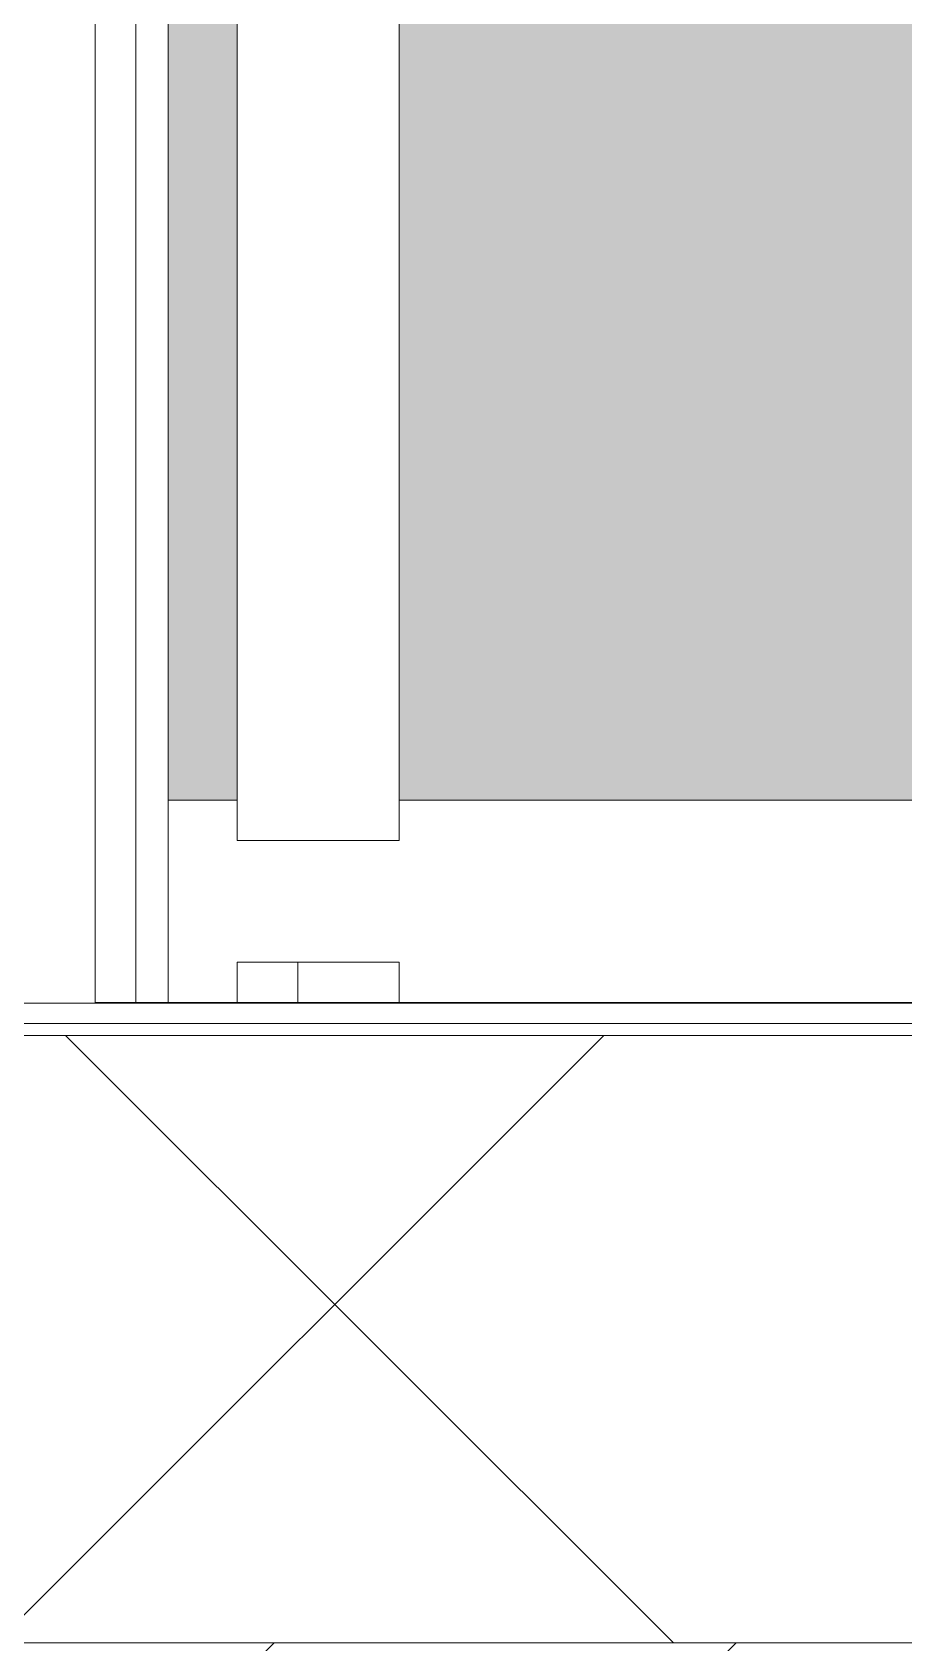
# Model space of a CAD drawing. Header units: millimetres. Extents: x -249154 to 415037, y -45458 to 354837.
# Drawn here: x 3885.3 to 4100.4, y 94386.1 to 94783.8 of the extents above; entities that cross this region are included whole.
import ezdxf

# ---------------------------------------------------------------- set-up
doc = ezdxf.new("R2010")
doc.units = ezdxf.units.MM
for name, color, linetype, lineweight in [('A-GLAZ-CURT', 7, 'Continuous', 9), ('A-GLAZ-CURT-2', 7, 'Continuous', 20), ('A-GLAZ-CWMG', 7, 'Continuous', 9), ('A-GLAZ-CWMG-1', 7, 'Continuous', 20), ('A-WALL', 7, 'Continuous', 5), ('I-WALL', 7, 'Continuous', 5)]:
    doc.layers.add(name, color=color, linetype=linetype, lineweight=lineweight)
doc.layers.add('A-WALL-FNSH-1', color=9, linetype='Continuous', lineweight=5, true_color=0x808080)

# ---------------------------------------------------------------- blocks, each defined once
blk = doc.blocks.new('Системная панель - Стекло - 40мм-23998915-Объем проектирования 1 этажа')
at = {"layer": 'A-GLAZ-CURT-2'}
for p, q in [((268.5, 40), (-268.5, 40)), ((268.5, 0), (268.5, 40)), ((-268.5, 0), (268.5, 0))]:
    blk.add_line(p, q, dxfattribs=at)
blk = doc.blocks.new('Прямоугольный импост - Импост структурный с накладкой - 190мм-23188488-Объем проектирования 1 этажа')
at = {"layer": 'A-GLAZ-CWMG-1'}
for p, q in [((-50, 0), (-50, 17)), ((-50, 17), (0, 17)), ((0, 17), (0, 0)), ((-40, 0), (-50, 0)), ((-40, -40), (-40, 0)), ((0, 0), (-10, 0)), ((-10, 0), (-10, -40)), ((-50, -190), (-50, -40)), ((-50, -40), (-40, -40)), ((-10, -40), (0, -40)), ((0, -40), (0, -190)), ((0, -190), (-50, -190))]:
    blk.add_line(p, q, dxfattribs=at)
blk = doc.blocks.new('Прямоугольный импост - Импост структурный с накладкой - 190мм-23190188-Объем проектирования 1 этажа')
at = {"layer": 'A-GLAZ-CWMG'}
for points in [[(3861.12, 15408.12), (3871.12, 15408.12), (3871.12, 15925.12), (3854.12, 15925.12), (3854.12, 15408.12)], [(4031.12, 15408.12), (4061.12, 15408.12), (4060, 15925.12), (3911.12, 15925.12), (3911.12, 15408.12), (4006.12, 15408.12)]]:
    blk.add_hatch(color=256, dxfattribs=at).paths.add_polyline_path(points)
blk.add_line((3854.12, 15408.12), (3854.12, 15925.12), dxfattribs=at)
blk = doc.blocks.new('Прямоугольный импост - Импост структурный с накладкой - 170мм-23186685-Объем проектирования 1 этажа')
at = {"layer": 'A-GLAZ-CWMG'}
for p, q in [((3836.12, 15358.12), (3836.12, 16073.12)), ((3846.12, 15358.12), (3846.12, 16073.12)), ((3886.12, 15358.12), (3886.12, 15368.12)), ((3846.12, 15358.12), (3836.12, 15358.12)), ((3854.12, 15358.12), (3846.12, 15358.12)), ((3886.12, 15358.12), (3871.12, 15358.12)), ((3911.12, 15358.12), (3886.12, 15358.12))]:
    blk.add_line(p, q, dxfattribs=at)
blk = doc.blocks.new('Прямоугольный импост - Импост структурный с накладкой - 170мм-23186686-Объем проектирования 1 этажа')
at = {"layer": 'A-GLAZ-CWMG'}
blk.add_line((3886.12, 15358.12), (3871.12, 15358.12), dxfattribs=at)
blk = doc.blocks.new('1floor')
at = {"layer": 'A-WALL'}
h = blk.add_hatch(dxfattribs=at)
h.set_pattern_fill('FP_24', color=256, style=0, pattern_type=2)
h.set_pattern_definition([(45, (0, 0), (-141.4214, 141.4214), []), (135, (0, 0), (-141.4214, -141.4214), [])])
h.paths.add_polyline_path([(3910, 15200), (4060, 15200), (4060, 15350), (-110, 15350), (-110, 15200), (3886.12, 15200)])
at = {"layer": 'I-WALL'}
h = blk.add_hatch(dxfattribs=at)
h.set_pattern_fill('FP_1', color=256, style=0, pattern_type=2)
h.set_pattern_definition([(45, (0, 0), (-114.0493, 114.0493), []), (45, (114.05, 0), (-114.0493, 114.0493), [201.612, -40.322, 6.706, -33.617])])
h.paths.add_polyline_path([(4060, 14980), (4060, 15200), (390, 15200), (390, 14980), (4059.3, 14980)])
at = {"layer": 'A-WALL'}
for p, q in [((4060, 15353), (-263, 15353)), ((4060, 15350), (-260, 15350)), ((4660, 15200), (390, 15200))]:
    blk.add_line(p, q, dxfattribs=at)
at = {"layer": 'A-WALL-FNSH-1'}
blk.add_line((4060, 15358), (-268, 15358), dxfattribs=at)
at = {"layer": 'A-GLAZ-CURT', "rotation": 269.9999999999999}
blk.add_blockref('Системная панель - Стекло - 40мм-23998915-Объем проектирования 1 этажа', (3871.12, 15666.62), dxfattribs=at)
at = {"layer": 'A-GLAZ-CWMG'}
for name in ['Прямоугольный импост - Импост структурный с накладкой - 170мм-23186685-Объем проектирования 1 этажа', 'Прямоугольный импост - Импост структурный с накладкой - 170мм-23186686-Объем проектирования 1 этажа', 'Прямоугольный импост - Импост структурный с накладкой - 190мм-23190188-Объем проектирования 1 этажа']:
    blk.add_blockref(name, (0, 0), dxfattribs=at)
at = {"layer": 'A-GLAZ-CWMG', "extrusion": (0, 0, -1), "rotation": 270.0000000000001}
blk.add_blockref('Прямоугольный импост - Импост структурный с накладкой - 190мм-23188488-Объем проектирования 1 этажа', (-3871.12, 15358.12), dxfattribs=at)

msp = doc.modelspace()

# ---------------------------------------------------------------- block references
msp.add_blockref('1floor', (64.7, 79186.05))

doc.saveas('drawing.dxf')
